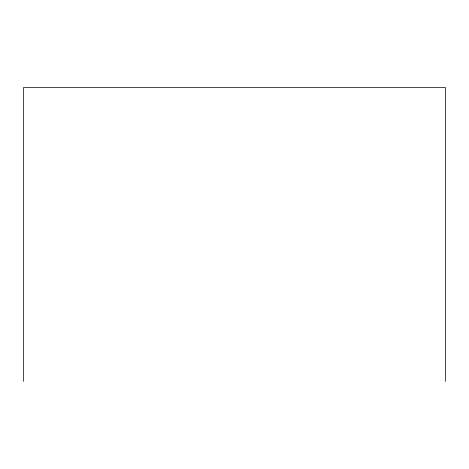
<?xml version="1.0" encoding="UTF-8"?>
<svg xmlns="http://www.w3.org/2000/svg" width="469" height="469" viewBox="0 0 469 469"><rect width="100%" height="100%" fill="white"/><g stroke="black" fill="none" stroke-linecap="round" stroke-linejoin="round"><path stroke-width="0.7" d="M445.55 381.373L445.55 87.627L23.45 87.627L23.45 381.373"/></g></svg>
